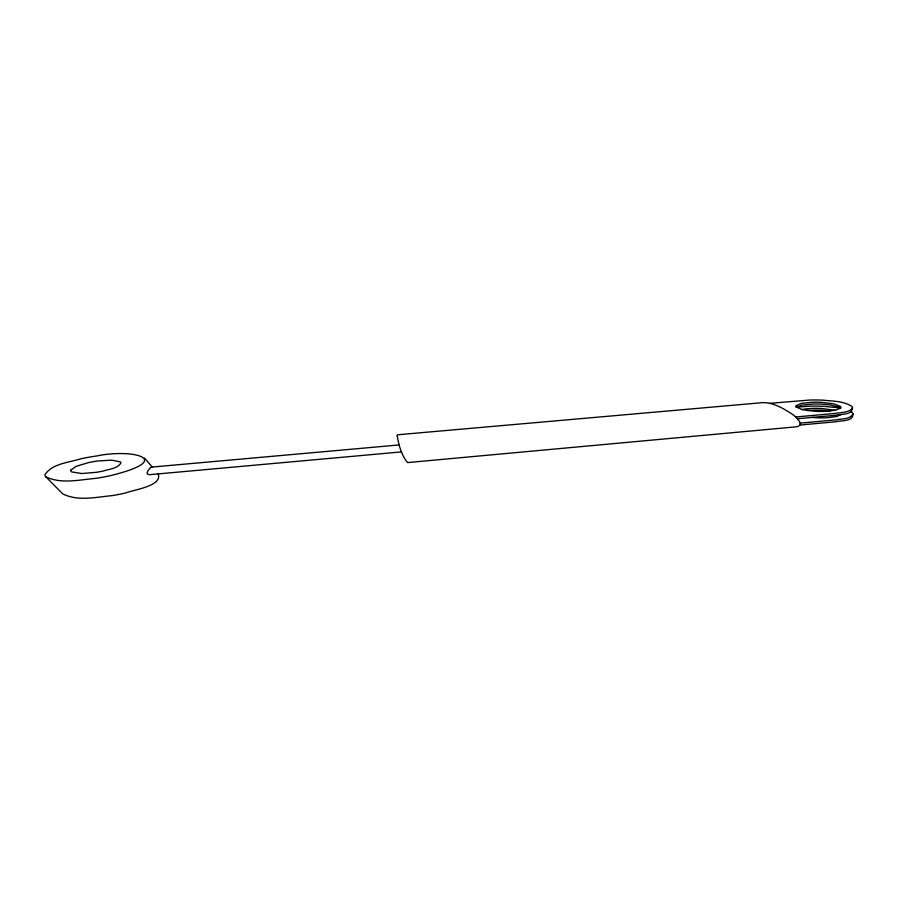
<?xml version="1.0" encoding="UTF-8"?>
<svg xmlns="http://www.w3.org/2000/svg" width="898" height="898" viewBox="0 0 898 898"><rect width="100%" height="100%" fill="white"/><g stroke="black" fill="none" stroke-linecap="round" stroke-linejoin="round"><path stroke-width="1.35" d="M851.023 411.744A18.791 5.343 2.5 0 1 852.977 414.057C849.912 419.602 841.359 418.648 835.881 419.871L800.241 423.138M769.732 403.325L810.03 400.014A47.268 13.481 2.4 0 1 823.051 400.171C832.67 401.17 843.345 401.013 851.764 406.334A18.039 5.051 2.5 0 1 852.505 407.692C849.351 413.17 840.786 412.171 835.286 413.406L795.572 416.998M840.595 408.186L840.921 407.591A12.011 3.368 2.4 0 0 840.461 406.401L834.04 403.876L821.367 402.304A31.329 8.89 2.3 0 0 812.645 402.192L801.544 403.314L795.931 405.761A11.932 3.356 2.1 0 0 796.055 406.94L802.543 409.713L815.238 411.306A30.667 8.531 2.2 0 0 824.106 411.43L835.275 410.296L840.595 408.186A13.593 3.828 2.4 0 0 837.969 406.783L830.257 404.964L821.255 404.089A31.206 8.89 2.4 0 0 813.981 403.965L801.925 405.077L796.369 407.288M150.067 468.127C148.608 469.62 144.578 474.604 149.461 474.694L401.597 451.896M150.482 467.667L150.673 467.499A6.14 1.897 -7 0 1 150.842 467.353M841.078 414.618L836.442 416.571L827.024 417.738A29.701 8.396 2.3 0 1 813.274 417.503L812.162 417.413M801.936 409.567L804.978 409.028A28.399 8.172 2.4 0 1 821.591 408.511M807.235 410.554L813.509 410.15A30.476 8.812 2.4 0 1 822.097 410.274L830.111 411.06M800.241 425.023L836.049 421.734C841.202 420.298 853.235 421.768 852.965 414.057M797.357 418.749L835.466 415.291C840.607 413.832 852.741 415.415 852.505 407.692M796.492 407.153L810.737 406.132A46.247 13.391 2.5 0 1 823.691 406.323L835.769 407.501A34.652 9.945 2.4 0 1 840.483 408.298M151.358 467.117L399.15 444.948M821.603 408.467L835.32 410.296M45.798 476.804C61.199 484.325 79.731 479.712 96.131 478.32A69.348 20.261 -7.6 0 0 109.803 475.794C176.614 459.585 132.926 448.416 96.647 455.971A72.233 22.158 -7.8 0 0 81.033 458.743C69.034 462.627 52.252 463.402 44.9 474.784A26.76 7.981 -8 0 0 45.798 476.804L62.658 493.788C77.722 501.623 96.153 497.11 112.306 495.595A65.633 20.115 -7.7 0 0 125.608 492.991C132.859 489.904 162.953 486.054 158.205 473.908M144.556 458.081L152.278 467.027M397.208 435.732C398.701 445.049 401.518 455.32 407.557 462.582L796.997 426.752C805.54 424.518 794.461 415.415 790.835 413.271C782.585 407.939 773.313 402.753 763.255 402.585L397.646 434.778L397.208 435.732M70.83 470.159L70.774 470.53A13.313 3.974 -7.9 0 0 71.705 471.921L81.707 473.527L96.03 472.348A34.977 10.338 -7.7 0 0 102.832 471.113C108.826 469.171 117.211 468.801 120.893 463.11A13.133 3.929 -7.5 0 0 120.164 461.864L111.734 460.146L98.005 460.955A35.583 10.765 -7.7 0 0 88.599 462.582L75.937 466.41L70.83 470.159"/></g></svg>
